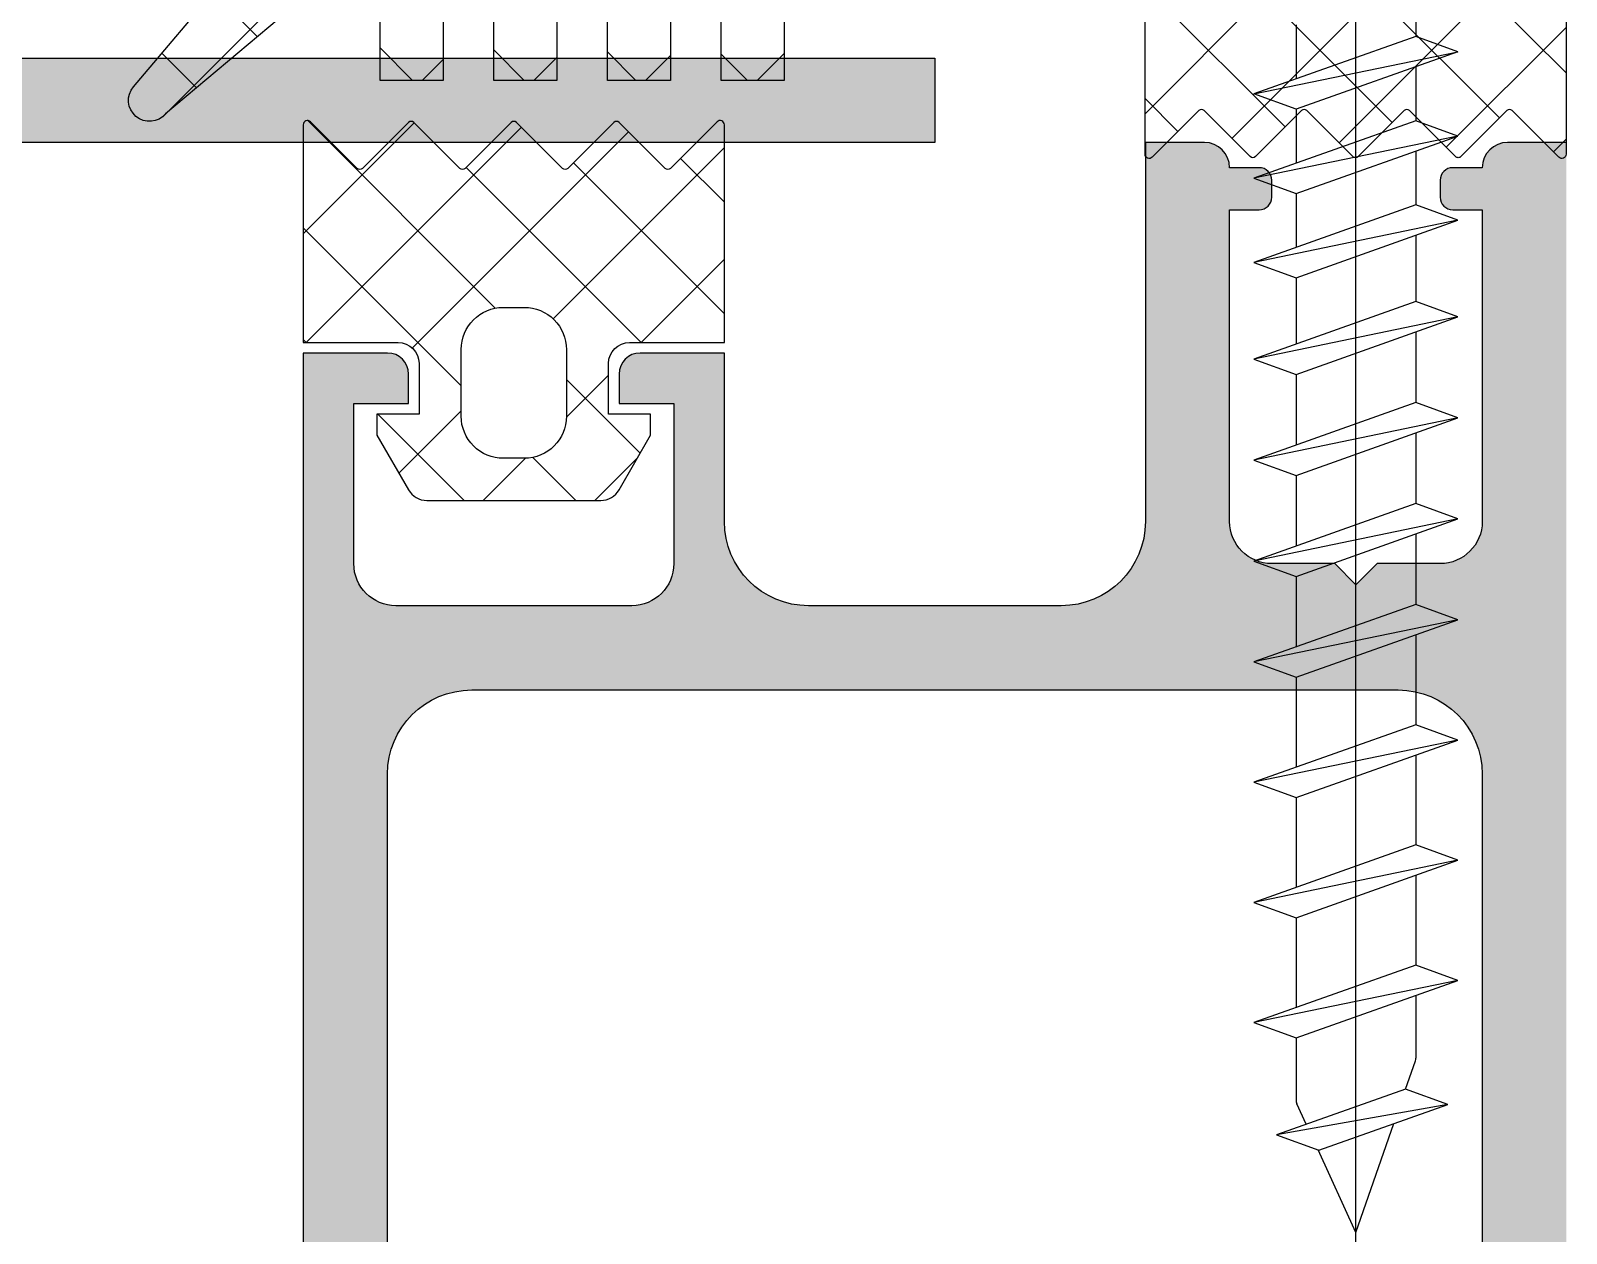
# Model space of a CAD drawing. Header units: millimetres. Extents: x 809 to 8159, y 33 to 4533.
# Drawn here: x 2927.155 to 2930.802, y 3475.162 to 3478.017 of the extents above; entities that cross this region are included whole.
import ezdxf

# ---------------------------------------------------------------- set-up
doc = ezdxf.new("R2010")
doc.units = ezdxf.units.MM
doc.linetypes.add('DASHDOT', pattern=[25.399999999999995, 12.7, -6.349999999999998, 0, -6.349999999999998])
for name, color, linetype in [('11', 11, 'Continuous'), ('EKSEN', 11, 'Continuous'), ('FITILLER', 240, 'Continuous'), ('GORUNUS-TARAMA', 11, 'Continuous')]:
    doc.layers.add(name, color=color, linetype=linetype)

# ---------------------------------------------------------------- blocks, each defined once
blk = doc.blocks.new('ajsdfxcvzx')
h = blk.add_hatch(color=256)
edge = h.paths.add_edge_path()
edge.add_line((34878.05768819847, -5120.721728157951), (34877.85768819848, -5120.721728157951))
edge.add_line((34877.85768819848, -5120.721728157951), (34877.85768819848, -5113.62172815795))
edge.add_arc((34878.15768819848, -5113.621728157952), 0.3000000000029104, 90, 179.9999999996526, ccw=False)
edge.add_line((34878.15768819848, -5113.32172815795), (34885.25768819847, -5113.32172815795))
edge.add_line((34885.25768819847, -5113.32172815795), (34885.25768819847, -5113.521728157951))
edge.add_line((34885.25768819847, -5113.521728157951), (34878.15768819848, -5113.521728157951))
edge.add_arc((34878.15768819848, -5113.621728157954), 0.1000000000030923, 90, 179.9999999979156)
edge.add_line((34878.05768819847, -5113.62172815795), (34878.05768819847, -5120.721728157951))
h = blk.add_hatch(color=256)
edge = h.paths.add_edge_path(flags=16)
edge.add_arc((34882.55768819847, -5118.021728157951), 1.400000000000043, 315, 359.9999999999981)
edge.add_line((34883.95768819848, -5118.021728157951), (34883.95768819848, -5117.121728157951))
edge.add_line((34883.95768819848, -5117.12172815795), (34884.15768819848, -5117.12172815795))
edge.add_arc((34884.15768819848, -5117.021728157951), 0.1, 270, 450)
edge.add_line((34884.15768819848, -5116.92172815795), (34883.95768819848, -5116.92172815795))
edge.add_line((34883.95768819848, -5116.92172815795), (34883.95768819848, -5115.021728157951))
edge.add_arc((34884.15768819848, -5115.021728157951), 0.2, 90, 180, ccw=False)
edge.add_line((34884.15768819848, -5114.821728157951), (34884.75768819848, -5114.821728157951))
edge.add_line((34884.75768819847, -5114.821728157951), (34885.75768819847, -5114.821728157951))
edge.add_line((34885.75768819847, -5114.821728157951), (34886.35768819847, -5114.821728157951))
edge.add_arc((34886.35768819848, -5115.021728157951), 0.2, 0, 90, ccw=False)
edge.add_line((34886.55768819847, -5115.021728157951), (34886.55768819847, -5116.721728157951))
edge.add_arc((34886.95768819848, -5116.721728157951), 0.4, 179.9999999999984, 270)
edge.add_line((34886.95768819848, -5117.12172815795), (34888.55768819847, -5117.12172815795))
edge.add_line((34888.55768819847, -5117.12172815795), (34888.55768819847, -5124.02172815795))
edge.add_line((34888.55768819847, -5124.021728157951), (34881.65768819847, -5124.021728157951))
edge.add_line((34881.65768819848, -5124.021728157951), (34881.65768819848, -5122.42172815795))
edge.add_arc((34881.25768819847, -5122.42172815795), 0.4, 359.9999999999984, 450)
edge.add_line((34881.25768819847, -5122.021728157951), (34879.55768819847, -5122.021728157951))
edge.add_arc((34879.55768819847, -5121.82172815795), 0.2, 180, 270, ccw=False)
edge.add_line((34879.35768819848, -5121.82172815795), (34879.35768819848, -5121.22172815795))
edge.add_line((34879.35768819848, -5121.221728157951), (34879.35768819848, -5120.221728157951))
edge.add_line((34879.35768819848, -5120.221728157951), (34879.35768819848, -5119.62172815795))
edge.add_arc((34879.55768819847, -5119.62172815795), 0.2, 90, 180, ccw=False)
edge.add_line((34879.55768819847, -5119.42172815795), (34881.45768819848, -5119.42172815795))
edge.add_line((34881.45768819848, -5119.42172815795), (34881.45768819848, -5119.62172815795))
edge.add_arc((34881.55768819847, -5119.62172815795), 0.1, 180, 360)
edge.add_line((34881.65768819848, -5119.62172815795), (34881.65768819848, -5119.42172815795))
edge.add_line((34881.65768819848, -5119.42172815795), (34882.55768819848, -5119.42172815795))
edge.add_arc((34882.55768819847, -5118.021728157951), 1.400000000000028, 270.0000000000018, 315.0000000000005)
edge = h.paths.add_edge_path()
edge.add_line((34885.75768819847, -5113.521728157951), (34885.75768819847, -5114.42172815795))
edge.add_arc((34885.55768819847, -5114.42172815795), 0.2, 270, 359.99999999999835, ccw=False)
edge.add_line((34885.55768819847, -5114.62172815795), (34884.95768819848, -5114.62172815795))
edge.add_arc((34884.95768819848, -5114.42172815795), 0.2, 180, 270, ccw=False)
edge.add_line((34884.75768819847, -5114.42172815795), (34884.75768819847, -5114.02172815795))
edge.add_line((34884.75768819847, -5114.021728157951), (34884.55768819847, -5114.021728157951))
edge.add_arc((34884.55768819847, -5114.071728157951), 0.05, 90, 180)
edge.add_line((34884.50768819847, -5114.071728157951), (34884.50768819847, -5114.141728157951))
edge.add_line((34884.50768819847, -5114.141728157951), (34884.63768819848, -5114.141728157951))
edge.add_line((34884.63768819848, -5114.141728157951), (34884.63768819848, -5114.521728157951))
edge.add_arc((34884.53768819848, -5114.521728157951), 0.1, 270, 359.99999999999676, ccw=False)
edge.add_line((34884.53768819848, -5114.62172815795), (34883.97768819847, -5114.62172815795))
edge.add_arc((34883.97768819847, -5114.521728157951), 0.1, 180, 270, ccw=False)
edge.add_line((34883.87768819848, -5114.521728157951), (34883.87768819848, -5114.141728157951))
edge.add_line((34883.87768819848, -5114.141728157951), (34884.00768819849, -5114.141728157951))
edge.add_line((34884.00768819847, -5114.141728157951), (34884.00768819847, -5114.071728157951))
edge.add_arc((34883.95768819848, -5114.071728157951), 0.05, 9.11929e-11, 90)
edge.add_line((34883.95768819848, -5114.021728157951), (34883.75768819847, -5114.021728157951))
edge.add_line((34883.75768819847, -5114.021728157951), (34883.75768819847, -5118.021728157951))
edge.add_arc((34882.55768819847, -5118.021728157951), 1.200000000000091, 314.99999999999886, 359.99999999999835, ccw=False)
edge.add_arc((34882.55768819847, -5118.021728157951), 1.199999999999945, 269.99999999999784, 314.99999999999693, ccw=False)
edge.add_line((34882.55768819847, -5119.221728157951), (34878.55768819847, -5119.221728157951))
edge.add_line((34878.55768819847, -5119.221728157951), (34878.55768819847, -5119.42172815795))
edge.add_arc((34878.60768819848, -5119.42172815795), 0.05, 179.999999999987, 269.9999999998959)
edge.add_line((34878.60768819848, -5119.471728157951), (34878.67768819848, -5119.471728157951))
edge.add_line((34878.67768819848, -5119.471728157951), (34878.67768819848, -5119.34172815795))
edge.add_line((34878.67768819848, -5119.34172815795), (34879.05768819847, -5119.34172815795))
edge.add_arc((34879.05768819847, -5119.441728157951), 0.1, 0, 90, ccw=False)
edge.add_line((34879.15768819848, -5119.441728157951), (34879.15768819848, -5120.00172815795))
edge.add_arc((34879.05768819847, -5120.00172815795), 0.1000000000000454, -89.99999999997391, 2.2794210963184014e-11, ccw=False)
edge.add_line((34879.05768819847, -5120.101728157951), (34878.67768819847, -5120.101728157951))
edge.add_line((34878.67768819848, -5120.101728157951), (34878.67768819848, -5119.971728157951))
edge.add_line((34878.67768819848, -5119.971728157951), (34878.60768819848, -5119.971728157951))
edge.add_arc((34878.60768819848, -5120.021728157951), 0.05, 90, 180)
edge.add_line((34878.55768819847, -5120.021728157951), (34878.55768819847, -5120.221728157951))
edge.add_line((34878.55768819847, -5120.221728157951), (34878.95768819848, -5120.221728157951))
edge.add_arc((34878.95768819848, -5120.42172815795), 0.2, 0, 90, ccw=False)
edge.add_line((34879.15768819848, -5120.42172815795), (34879.15768819848, -5121.021728157951))
edge.add_arc((34878.95768819848, -5121.021728157951), 0.2, 270, 359.99999999999835, ccw=False)
edge.add_line((34878.95768819848, -5121.221728157951), (34878.05768819847, -5121.221728157951))
edge.add_line((34878.05768819847, -5121.221728157951), (34878.05768819847, -5121.361728157951))
edge.add_arc((34878.11768819847, -5121.361728157951), 0.06000000000003639, 180, 270)
edge.add_line((34878.11768819847, -5121.42172815795), (34878.11768819847, -5121.49172815795))
edge.add_arc((34878.14768819848, -5121.49172815795), 0.02999999999992724, 180.0000000000108, 270)
edge.add_line((34878.14768819848, -5121.521728157951), (34878.18768819848, -5121.521728157951))
edge.add_arc((34878.18768819848, -5121.49172815795), 0.02999999999994998, 269.9999999999131, 359.9999999999566)
edge.add_line((34878.21768819848, -5121.49172815795), (34878.21768819848, -5121.42172815795))
edge.add_line((34878.21768819848, -5121.42172815795), (34878.95768819848, -5121.42172815795))
edge.add_arc((34878.95768819848, -5121.521728157951), 0.1, 0, 90, ccw=False)
edge.add_line((34879.05768819847, -5121.521728157951), (34879.05768819847, -5121.67172815795))
edge.add_line((34879.05768819847, -5121.67172815795), (34879.10768819848, -5121.721728157951))
edge.add_line((34879.10768819848, -5121.721728157951), (34879.05768819847, -5121.771728157951))
edge.add_line((34879.05768819847, -5121.771728157951), (34879.05768819847, -5121.92172815795))
edge.add_arc((34878.95768819848, -5121.92172815795), 0.1, 270, 360, ccw=False)
edge.add_line((34878.95768819848, -5122.021728157951), (34878.21768819848, -5122.021728157951))
edge.add_line((34878.21768819848, -5122.021728157951), (34878.21768819848, -5121.95172815795))
edge.add_arc((34878.18768819848, -5121.95172815795), 0.02999999999997271, 4.34082e-11, 90.00000000008689)
edge.add_line((34878.18768819848, -5121.92172815795), (34878.14768819848, -5121.92172815795))
edge.add_arc((34878.14768819848, -5121.95172815795), 0.02999999999993292, 90, 179.9999999999891)
edge.add_line((34878.11768819847, -5121.95172815795), (34878.11768819847, -5122.021728157951))
edge.add_arc((34878.11768819847, -5122.08172815795), 0.06000000000003639, 90, 180)
edge.add_line((34878.05768819847, -5122.08172815795), (34878.05768819847, -5122.221728157951))
edge.add_line((34878.05768819847, -5122.221728157951), (34881.25768819847, -5122.221728157951))
edge.add_arc((34881.25768819847, -5122.42172815795), 0.2, 0, 90, ccw=False)
edge.add_line((34881.45768819848, -5122.42172815795), (34881.45768819848, -5122.69172815795))
edge.add_line((34881.45768819848, -5122.69172815795), (34881.48768819847, -5122.72172815795))
edge.add_line((34881.48768819847, -5122.721728157951), (34881.45768819848, -5122.75172815795))
edge.add_line((34881.45768819848, -5122.75172815795), (34881.45768819848, -5123.221728157951))
edge.add_line((34881.45768819848, -5123.221728157951), (34881.45768819848, -5123.37172815795))
edge.add_arc((34881.40768819848, -5123.37172815795), 0.05, 270, 360, ccw=False)
edge.add_line((34881.40768819848, -5123.42172815795), (34881.31053091095, -5123.42172815795))
edge.add_arc((34881.31053091095, -5123.37172815795), 0.04999999999992042, 224.9999999999724, 269.9999999999479, ccw=False)
edge.add_line((34881.27517557189, -5123.40708349701), (34881.26233285942, -5123.394240784535))
edge.add_arc((34881.29768819848, -5123.358885445476), 0.05000000000000041, 179.999999999987, 224.9999999999908, ccw=False)
edge.add_line((34881.24768819848, -5123.358885445476), (34881.24768819848, -5123.27172815795))
edge.add_arc((34881.19768819847, -5123.27172815795), 0.05, 360, 450)
edge.add_line((34881.19768819847, -5123.221728157951), (34880.75768819847, -5123.221728157951))
edge.add_line((34880.75768819847, -5123.221728157951), (34880.75768819847, -5123.42172815795))
edge.add_arc((34880.80768819847, -5123.42172815795), 0.05, 180, 270)
edge.add_line((34880.80768819847, -5123.471728157951), (34880.87768819847, -5123.471728157951))
edge.add_line((34880.87768819848, -5123.471728157951), (34880.87768819848, -5123.38172815795))
edge.add_line((34880.87768819848, -5123.38172815795), (34881.01697752036, -5123.38172815795))
edge.add_arc((34881.01697752035, -5123.431728157951), 0.05, 45, 90, ccw=False)
edge.add_line((34881.05233285941, -5123.396372818891), (34881.22304353753, -5123.56708349701))
edge.add_arc((34881.2583988766, -5123.53172815795), 0.05000000000000443, 224.9999999999954, 270)
edge.add_line((34881.2583988766, -5123.58172815795), (34881.35768819848, -5123.58172815795))
edge.add_arc((34881.35768819848, -5123.681728157951), 0.1, 0, 90, ccw=False)
edge.add_line((34881.45768819848, -5123.681728157951), (34881.45768819848, -5123.96172815795))
edge.add_arc((34881.35768819848, -5123.96172815795), 0.1, 270, 360, ccw=False)
edge.add_line((34881.35768819848, -5124.06172815795), (34880.87768819848, -5124.06172815795))
edge.add_line((34880.87768819848, -5124.06172815795), (34880.87768819848, -5123.97172815795))
edge.add_line((34880.87768819848, -5123.971728157951), (34880.80768819848, -5123.971728157951))
edge.add_arc((34880.80768819847, -5124.02172815795), 0.05, 90, 180)
edge.add_line((34880.75768819847, -5124.02172815795), (34880.75768819847, -5124.221728157951))
edge.add_line((34880.75768819847, -5124.221728157951), (34888.75768819847, -5124.221728157951))
edge.add_line((34888.75768819847, -5124.221728157951), (34888.75768819847, -5116.221728157951))
edge.add_line((34888.75768819847, -5116.221728157951), (34888.55768819847, -5116.221728157951))
edge.add_arc((34888.55768819847, -5116.271728157951), 0.05, 90, 180)
edge.add_line((34888.50768819847, -5116.271728157951), (34888.50768819847, -5116.34172815795))
edge.add_line((34888.50768819847, -5116.34172815795), (34888.59768819847, -5116.34172815795))
edge.add_line((34888.59768819848, -5116.34172815795), (34888.59768819848, -5116.82172815795))
edge.add_arc((34888.49768819848, -5116.82172815795), 0.1, 270, 360, ccw=False)
edge.add_line((34888.49768819848, -5116.92172815795), (34888.21768819848, -5116.92172815795))
edge.add_arc((34888.21768819848, -5116.82172815795), 0.1, 180, 270, ccw=False)
edge.add_line((34888.11768819847, -5116.82172815795), (34888.11768819847, -5116.722438836068))
edge.add_arc((34888.06768819848, -5116.722438836069), 0.05, 4.55964e-11, 45.00000000006905)
edge.add_line((34888.10304353754, -5116.68708349701), (34887.93233285942, -5116.516372818891))
edge.add_arc((34887.96768819848, -5116.481017479832), 0.05000000000000041, 179.999999999987, 224.9999999999908, ccw=False)
edge.add_line((34887.91768819847, -5116.481017479832), (34887.91768819847, -5116.341728157951))
edge.add_line((34887.91768819847, -5116.34172815795), (34888.00768819847, -5116.34172815795))
edge.add_line((34888.00768819847, -5116.34172815795), (34888.00768819847, -5116.271728157951))
edge.add_arc((34887.95768819848, -5116.271728157951), 0.05, 360, 450)
edge.add_line((34887.95768819848, -5116.221728157951), (34887.75768819847, -5116.221728157951))
edge.add_line((34887.75768819847, -5116.221728157951), (34887.75768819847, -5116.661728157951))
edge.add_arc((34887.80768819847, -5116.66172815795), 0.05, 180, 270)
edge.add_line((34887.80768819847, -5116.71172815795), (34887.894845486, -5116.71172815795))
edge.add_arc((34887.894845486, -5116.761728157951), 0.04999999999998864, 44.99999999999079, 90, ccw=False)
edge.add_line((34887.93020082506, -5116.726372818891), (34887.94304353753, -5116.739215531366))
edge.add_arc((34887.90768819848, -5116.774570870425), 0.04999999999995219, 1.1732481652870774e-10, 45.00000000008288, ccw=False)
edge.add_line((34887.95768819848, -5116.774570870425), (34887.95768819848, -5116.87172815795))
edge.add_arc((34887.90768819848, -5116.871728157951), 0.05, 270, 360, ccw=False)
edge.add_line((34887.90768819848, -5116.92172815795), (34887.75768819848, -5116.92172815795))
edge.add_line((34887.75768819847, -5116.92172815795), (34887.28768819847, -5116.92172815795))
edge.add_line((34887.28768819848, -5116.92172815795), (34887.25768819848, -5116.95172815795))
edge.add_line((34887.25768819847, -5116.95172815795), (34887.22768819847, -5116.92172815795))
edge.add_line((34887.22768819847, -5116.92172815795), (34886.95768819847, -5116.92172815795))
edge.add_arc((34886.95768819848, -5116.721728157951), 0.2, 180, 270, ccw=False)
edge.add_line((34886.75768819847, -5116.721728157951), (34886.75768819847, -5113.521728157951))
edge.add_line((34886.75768819847, -5113.521728157951), (34886.61768819847, -5113.521728157951))
edge.add_arc((34886.61768819847, -5113.58172815795), 0.06000000000003639, 90, 180)
edge.add_line((34886.55768819847, -5113.58172815795), (34886.48768819847, -5113.58172815795))
edge.add_arc((34886.48768819847, -5113.611728157951), 0.02999999999992724, 90, 180)
edge.add_line((34886.45768819848, -5113.611728157951), (34886.45768819848, -5113.651728157951))
edge.add_arc((34886.48768819847, -5113.651728157951), 0.02999999999997271, 179.9999999998697, 269.9999999999131)
edge.add_line((34886.48768819847, -5113.681728157951), (34886.55768819847, -5113.681728157951))
edge.add_line((34886.55768819847, -5113.681728157951), (34886.55768819847, -5114.42172815795))
edge.add_arc((34886.45768819848, -5114.42172815795), 0.1, 270, 360, ccw=False)
edge.add_line((34886.45768819848, -5114.521728157951), (34886.30768819847, -5114.521728157951))
edge.add_line((34886.30768819847, -5114.521728157951), (34886.25768819847, -5114.571728157951))
edge.add_line((34886.25768819847, -5114.571728157951), (34886.20768819847, -5114.521728157951))
edge.add_line((34886.20768819848, -5114.521728157951), (34886.05768819847, -5114.521728157951))
edge.add_arc((34886.05768819847, -5114.42172815795), 0.1, 180, 270, ccw=False)
edge.add_line((34885.95768819848, -5114.42172815795), (34885.95768819848, -5113.681728157951))
edge.add_line((34885.95768819848, -5113.681728157951), (34886.02768819848, -5113.681728157951))
edge.add_arc((34886.02768819848, -5113.651728157951), 0.02999999999994998, 270.0000000000868, 360.0000000001303)
edge.add_line((34886.05768819847, -5113.651728157951), (34886.05768819847, -5113.611728157951))
edge.add_arc((34886.02768819848, -5113.611728157951), 0.02999999999992724, 360, 450)
edge.add_line((34886.02768819848, -5113.58172815795), (34885.95768819848, -5113.58172815795))
edge.add_arc((34885.89768819848, -5113.58172815795), 0.06000000000003639, 360, 450)
edge.add_line((34885.89768819848, -5113.521728157951), (34885.75768819848, -5113.521728157951))
at = {"layer": 'FITILLER'}
h = blk.add_hatch(dxfattribs=at)
h.set_pattern_fill('NET', color=256, scale=1.499999999999999, angle=135, style=0)
h.set_pattern_definition([(45.00000000000003, (34900.74580010241, -5590.624165267677), (0.1325825214724776, -0.1325825214724776), []), (314.9999999999999, (34900.74580010241, -5590.624165267677), (-0.1325825214724775, -0.1325825214724777), [])])
edge = h.paths.add_edge_path(flags=16)
edge.add_arc((34884.37496762446, -5112.849814084337), 0.0999999999994543, 90, 180.0000000005211)
edge.add_line((34884.27496762446, -5112.849814084338), (34884.27496762446, -5112.974814084338))
edge.add_arc((34884.37496762446, -5112.974814084339), 0.09999999999854481, 179.9999999994789, 270)
edge.add_line((34884.37496762446, -5113.074814084337), (34884.42496762447, -5113.074814084337))
edge.add_arc((34884.42496762447, -5112.974814084339), 0.09999999999854481, 270, 360.0000000005211)
edge.add_line((34884.52496762446, -5112.974814084338), (34884.52496762446, -5112.849814084338))
edge.add_arc((34884.42496762447, -5112.849814084337), 0.09999999999854481, 359.9999999994789, 450)
edge.add_line((34884.42496762447, -5112.749814084337), (34884.37496762446, -5112.749814084337))
edge = h.paths.add_edge_path()
edge.add_arc((34883.41643577603, -5113.006602458338), 0.1999999999925995, 319.7668578448407, 350.0000000017804)
edge.add_line((34883.61339732663, -5113.041332093863), (34883.63715689398, -5112.906584891484))
edge.add_arc((34883.68639728163, -5112.915267300371), 0.04999999999874655, 104.99999999178769, 169.9999999958788, ccw=False)
edge.add_line((34883.67345632938, -5112.866971009053), (34883.74268819847, -5112.848420385638))
edge.add_line((34883.74268819847, -5112.848420385638), (34883.74268819847, -5113.024814084337))
edge.add_line((34883.74268819847, -5113.024814084337), (34884.12496762446, -5113.024814084337))
edge.add_arc((34884.12496762446, -5112.974814084336), 0.05000000000109139, 270, 359.9999999979156)
edge.add_line((34884.17496762447, -5112.974814084338), (34884.17496762447, -5112.854814084338))
edge.add_line((34884.17496762447, -5112.854814084338), (34884.07496762446, -5112.854814084337))
edge.add_line((34884.07496762446, -5112.854814084337), (34884.07496762446, -5112.804814084338))
edge.add_line((34884.07496762446, -5112.804814084338), (34884.15002315945, -5112.674814084337))
edge.add_arc((34884.19332442965, -5112.699814084344), 0.05000000000462196, 89.99999999166238, 149.9999999939118, ccw=False)
edge.add_line((34884.19332442965, -5112.649814084337), (34884.60661081928, -5112.649814084337))
edge.add_arc((34884.60661081928, -5112.699814084344), 0.05000000000745786, 30.000000006088328, 90.00000000833762, ccw=False)
edge.add_line((34884.64991208947, -5112.674814084337), (34884.72496762447, -5112.804814084338))
edge.add_line((34884.72496762447, -5112.804814084338), (34884.72496762447, -5112.854814084338))
edge.add_line((34884.72496762447, -5112.854814084338), (34884.62496762446, -5112.854814084337))
edge.add_line((34884.62496762446, -5112.854814084337), (34884.62496762446, -5112.974814084338))
edge.add_arc((34884.67496762447, -5112.974814084336), 0.05000000000291038, 180.0000000020844, 270)
edge.add_line((34884.67496762447, -5113.024814084337), (34884.89996762446, -5113.024814084337))
edge.add_line((34884.89996762446, -5113.024814084337), (34884.89996762446, -5113.374814084337))
edge.add_line((34884.89996762446, -5113.374814084337), (34884.74996762446, -5113.374814084337))
edge.add_line((34884.74996762446, -5113.374814084337), (34884.74996762446, -5113.224814084338))
edge.add_arc((34884.69996762446, -5113.224814084339), 0.05000000000291038, 1.042204157961301e-09, 90)
edge.add_line((34884.69996762446, -5113.174814084337), (34884.67996762446, -5113.174814084337))
edge.add_arc((34884.67996762446, -5113.224814084335), 0.04999999999745341, 90, 180.0000000031266)
edge.add_line((34884.62996762447, -5113.224814084338), (34884.62996762447, -5113.374814084337))
edge.add_line((34884.62996762447, -5113.374814084337), (34884.47996762446, -5113.374814084337))
edge.add_line((34884.47996762446, -5113.374814084337), (34884.47996762447, -5113.224814084338))
edge.add_arc((34884.42996762446, -5113.224814084339), 0.05000000000291038, 1.042204157961301e-09, 90)
edge.add_line((34884.42996762446, -5113.174814084337), (34884.40996762447, -5113.174814084337))
edge.add_arc((34884.40996762447, -5113.224814084339), 0.05000000000109139, 90, 179.9999999989578)
edge.add_line((34884.35996762446, -5113.224814084338), (34884.35996762446, -5113.374814084337))
edge.add_line((34884.35996762446, -5113.374814084337), (34884.20996762446, -5113.374814084337))
edge.add_line((34884.20996762446, -5113.374814084337), (34884.20996762446, -5113.224814084338))
edge.add_arc((34884.15996762446, -5113.224814084335), 0.05000000000291038, 359.9999999968734, 449.9999999916624)
edge.add_line((34884.15996762447, -5113.174814084337), (34884.13996762446, -5113.174814084337))
edge.add_arc((34884.13996762446, -5113.224814084339), 0.05000000000109139, 90, 179.9999999989578)
edge.add_line((34884.08996762446, -5113.224814084338), (34884.08996762446, -5113.374814084337))
edge.add_line((34884.08996762446, -5113.374814084337), (34883.93996762446, -5113.374814084337))
edge.add_line((34883.93996762446, -5113.374814084337), (34883.93996762446, -5113.224814084338))
edge.add_arc((34883.88996762446, -5113.224814084339), 0.05000000000291038, 1.042204157961301e-09, 90)
edge.add_line((34883.88996762446, -5113.174814084337), (34883.78180621751, -5113.174814084337))
edge.add_arc((34883.78180621751, -5113.224814084328), 0.04999999999017746, 90.00000000833764, 130.0000000074255)
edge.add_line((34883.74966683703, -5113.186511862182), (34883.4308593256, -5113.454023127435))
edge.add_arc((34883.39268819847, -5113.42172815795), 0.05000000000056654, 139.7668578447947, 319.7668578447947, ccw=False)
edge.add_line((34883.35451707135, -5113.389433188466), (34883.56912028453, -5113.13578233627))
h = blk.add_hatch(dxfattribs=at)
h.set_pattern_fill('NET', color=256, scale=1.499999999999999, angle=135, style=0)
h.set_pattern_definition([(134.9999999999999, (34808.225582627, -5594.518322923263), (-0.1325825214724775, -0.1325825214724777), []), (225, (34808.225582627, -5594.518322923263), (0.1325825214724776, -0.1325825214724777), [])])
edge = h.paths.add_edge_path(flags=16)
edge.add_arc((34886.28170204262, -5113.016292013537), 0.09999999999854481, 270, 360.0000000005211)
edge.add_line((34886.38170204261, -5113.016292013536), (34886.38170204261, -5112.858018107425))
edge.add_arc((34886.28170204262, -5112.858018107424), 0.09999999999854481, 359.9999999994789, 450)
edge.add_line((34886.28170204262, -5112.758018107425), (34886.23170204261, -5112.758018107425))
edge.add_arc((34886.23170204261, -5112.858018107424), 0.0999999999994543, 90, 180.0000000005211)
edge.add_line((34886.13170204261, -5112.858018107425), (34886.13170204261, -5113.016292013536))
edge.add_arc((34886.23170204261, -5113.016292013537), 0.09999999999854481, 179.9999999994789, 270)
edge.add_line((34886.23170204261, -5113.116292013536), (34886.28170204262, -5113.116292013536))
edge = h.paths.add_edge_path()
edge.add_line((34886.75670204261, -5113.033018107425), (34886.75670204261, -5113.549812505229))
edge.add_arc((34886.74670204262, -5113.549812505229), 0.00999999999476131, -135.0000000405322, 0, ccw=False)
edge.add_line((34886.7396309748, -5113.556883573038), (34886.62884159671, -5113.446094194867))
edge.add_arc((34886.62252484378, -5113.452410947804), 0.008933237673640144, 45, 135)
edge.add_line((34886.61620809084, -5113.446094194867), (34886.50690066293, -5113.555401622691))
edge.add_arc((34886.50058391, -5113.549084869752), 0.008933237674926363, 224.9999999917505, 314.9999999917504, ccw=False)
edge.add_line((34886.49426715706, -5113.555401622687), (34886.38495972933, -5113.446094194867))
edge.add_arc((34886.37864297639, -5113.452410947804), 0.008933237673640144, 45, 135)
edge.add_line((34886.37232622346, -5113.446094194867), (34886.26301879555, -5113.555401622691))
edge.add_arc((34886.25670204261, -5113.549084869752), 0.008933237674926363, 224.9999999917505, 314.9999999917504, ccw=False)
edge.add_line((34886.25038528968, -5113.555401622687), (34886.14107786194, -5113.446094194867))
edge.add_arc((34886.134761109, -5113.452410947801), 0.008933237671067705, 44.99999998350096, 134.999999983501)
edge.add_line((34886.12844435607, -5113.446094194867), (34886.01913692817, -5113.555401622689))
edge.add_arc((34886.01282017523, -5113.549084869752), 0.008933237673640144, 225, 315, ccw=False)
edge.add_line((34886.00650342229, -5113.555401622689), (34885.89719599456, -5113.446094194867))
edge.add_arc((34885.89087924162, -5113.452410947804), 0.008933237673640144, 45, 135)
edge.add_line((34885.88456248868, -5113.446094194867), (34885.77377311043, -5113.556883573124))
edge.add_arc((34885.76670204261, -5113.549812505312), 0.01000000000522374, 180, 315.000000029478, ccw=False)
edge.add_line((34885.75670204261, -5113.549812505312), (34885.75670204261, -5113.033018107425))
edge.add_line((34885.75670204261, -5113.033018107425), (34885.98170204261, -5113.033018107425))
edge.add_arc((34885.98170204261, -5112.983018107423), 0.05000000000200089, 270, 359.9999999979156)
edge.add_line((34886.03170204262, -5112.983018107425), (34886.03170204262, -5112.863018107425))
edge.add_line((34886.03170204262, -5112.863018107425), (34885.93170204261, -5112.863018107425))
edge.add_line((34885.93170204261, -5112.863018107425), (34885.93170204261, -5112.813018107425))
edge.add_line((34885.93170204261, -5112.813018107425), (34886.0067575776, -5112.683018107425))
edge.add_arc((34886.0500588478, -5112.708018107433), 0.05000000000507671, 89.99999999166238, 149.9999999930092, ccw=False)
edge.add_line((34886.0500588478, -5112.658018107425), (34886.46334523743, -5112.658018107425))
edge.add_arc((34886.46334523743, -5112.708018107433), 0.05000000000745786, 30.000000006990774, 90.00000000833762, ccw=False)
edge.add_line((34886.50664650762, -5112.683018107425), (34886.58170204262, -5112.813018107425))
edge.add_line((34886.58170204262, -5112.813018107425), (34886.58170204262, -5112.863018107425))
edge.add_line((34886.58170204262, -5112.863018107425), (34886.48170204261, -5112.863018107425))
edge.add_line((34886.48170204261, -5112.863018107425), (34886.48170204261, -5112.983018107425))
edge.add_arc((34886.53170204262, -5112.983018107423), 0.05000000000291038, 180.0000000020844, 270)
edge.add_line((34886.53170204262, -5113.033018107425), (34886.75670204261, -5113.033018107425))
h = blk.add_hatch(dxfattribs=at)
h.set_pattern_fill('NET', color=256, scale=1.499999999999999, angle=135, style=0)
h.set_pattern_definition([(45.00000000000001, (34896.50427770508, -5588.848176884098), (0.1325825214724776, -0.1325825214724776), []), (314.9999999999999, (34896.50427770508, -5588.848176884098), (-0.1325825214724775, -0.1325825214724777), [])])
edge = h.paths.add_edge_path(flags=16)
edge.add_arc((34884.28268819847, -5114.013454251835), 0.09999999999581632, -2.084391326206969e-09, 89.99999999583122, ccw=False)
edge.add_line((34884.38268819847, -5114.013454251839), (34884.38268819847, -5114.17172815795))
edge.add_arc((34884.28268819847, -5114.171728157955), 0.09999999999854481, -89.99999999583122, 2.605474946903996e-09, ccw=False)
edge.add_line((34884.28268819848, -5114.27172815795), (34884.23268819848, -5114.27172815795))
edge.add_arc((34884.23268819848, -5114.171728157948), 0.1000000000021828, 180.0000000015633, 270, ccw=False)
edge.add_line((34884.13268819847, -5114.17172815795), (34884.13268819847, -5114.013454251839))
edge.add_arc((34884.23268819848, -5114.013454251843), 0.1000000000058208, 90, 179.9999999979156, ccw=False)
edge.add_line((34884.23268819848, -5113.91345425184), (34884.28268819848, -5113.91345425184))
edge = h.paths.add_edge_path()
edge.add_line((34884.75768819847, -5113.99672815795), (34884.75768819847, -5113.479933760146))
edge.add_arc((34884.74768819848, -5113.479933760144), 0.00999999999476131, 359.999999989578, 495.0000000184237)
edge.add_line((34884.74061713066, -5113.472862692337), (34884.62982775258, -5113.583652070508))
edge.add_arc((34884.62351099964, -5113.577335317571), 0.008933237673640144, 225, 315, ccw=False)
edge.add_line((34884.6171942467, -5113.583652070508), (34884.5078868188, -5113.474344642684))
edge.add_arc((34884.50157006586, -5113.480661395623), 0.008933237674926363, 45.00000000824951, 135.0000000123743)
edge.add_line((34884.49525331293, -5113.474344642688), (34884.38594588519, -5113.583652070508))
edge.add_arc((34884.37962913225, -5113.577335317575), 0.008933237671067705, 225.000000016499, 315.00000001649903, ccw=False)
edge.add_line((34884.37331237932, -5113.583652070508), (34884.26400495141, -5113.474344642684))
edge.add_arc((34884.25768819847, -5113.480661395619), 0.008933237672353924, 44.99999999175048, 134.9999999958752)
edge.add_line((34884.25137144554, -5113.474344642688), (34884.1420640178, -5113.583652070508))
edge.add_arc((34884.13574726487, -5113.577335317571), 0.008933237673640144, 225, 315, ccw=False)
edge.add_line((34884.12943051193, -5113.583652070508), (34884.02012308403, -5113.474344642686))
edge.add_arc((34884.0138063311, -5113.480661395623), 0.008933237673640144, 45, 135)
edge.add_line((34884.00748957816, -5113.474344642686), (34883.89818215041, -5113.583652070508))
edge.add_arc((34883.89186539748, -5113.577335317575), 0.008933237665922826, 224.9999999835009, 314.99999998350097, ccw=False)
edge.add_line((34883.88554864455, -5113.583652070508), (34883.77475926629, -5113.472862692252))
edge.add_arc((34883.76768819847, -5113.479933760065), 0.01000000000650996, 44.99999997789151, 179.999999989578)
edge.add_line((34883.75768819847, -5113.479933760063), (34883.75768819847, -5113.99672815795))
edge.add_line((34883.75768819847, -5113.99672815795), (34883.98268819848, -5113.99672815795))
edge.add_arc((34883.98268819848, -5114.046728157951), 0.05000000000109139, 1.042224084812915e-09, 90, ccw=False)
edge.add_line((34884.03268819848, -5114.04672815795), (34884.03268819848, -5114.16672815795))
edge.add_line((34884.03268819848, -5114.16672815795), (34883.93268819847, -5114.16672815795))
edge.add_line((34883.93268819847, -5114.16672815795), (34883.93268819847, -5114.21672815795))
edge.add_line((34883.93268819847, -5114.21672815795), (34884.00774373347, -5114.346728157951))
edge.add_arc((34884.05104500366, -5114.321728157949), 0.05000000000189347, 210.0000000006728, 270)
edge.add_line((34884.05104500366, -5114.37172815795), (34884.46433139329, -5114.37172815795))
edge.add_arc((34884.4643313933, -5114.321728157949), 0.05000000000109139, 269.9999999916624, 329.9999999951584)
edge.add_line((34884.50763266348, -5114.346728157951), (34884.58268819848, -5114.21672815795))
edge.add_line((34884.58268819848, -5114.21672815795), (34884.58268819848, -5114.16672815795))
edge.add_line((34884.58268819848, -5114.16672815795), (34884.48268819848, -5114.16672815795))
edge.add_line((34884.48268819848, -5114.16672815795), (34884.48268819848, -5114.04672815795))
edge.add_arc((34884.53268819848, -5114.046728157951), 0.05000000000291038, 90, 179.9999999989578, ccw=False)
edge.add_line((34884.53268819848, -5113.99672815795), (34884.75768819847, -5113.99672815795))
blk.add_lwpolyline([(34878.05768819847, -5120.721728157951), (34877.85768819848, -5120.721728157951), (34877.85768819848, -5113.62172815795, -0.4142135623730951), (34878.15768819848, -5113.32172815795), (34885.25768819847, -5113.32172815795), (34885.25768819847, -5113.521728157951), (34878.15768819848, -5113.521728157951, 0.4142135623730956), (34878.05768819847, -5113.62172815795)], format="xyb", close=True)
at = {"elevation": -3.337101350488885e-10}
for points in [[(34885.75768819847, -5113.521728157951), (34885.75768819847, -5114.42172815795, -0.4142135623730784), (34885.55768819847, -5114.62172815795), (34884.95768819848, -5114.62172815795, -0.4142135623730951), (34884.75768819847, -5114.42172815795), (34884.75768819847, -5114.021728157951), (34884.55768819847, -5114.021728157951, 0.4142135623730951), (34884.50768819847, -5114.071728157951), (34884.50768819847, -5114.141728157951), (34884.63768819848, -5114.141728157951), (34884.63768819848, -5114.521728157951, -0.4142135623730617), (34884.53768819848, -5114.62172815795), (34883.97768819847, -5114.62172815795, -0.4142135623730951), (34883.87768819848, -5114.521728157951), (34883.87768819848, -5114.141728157951), (34884.00768819847, -5114.141728157951), (34884.00768819847, -5114.07172815795, 0.4142135623726955), (34883.95768819848, -5114.021728157951), (34883.75768819847, -5114.021728157951), (34883.75768819847, -5118.021728157951, -0.1989123673796528), (34883.4062163359, -5118.870256295374, -0.1989123673796528), (34882.55768819847, -5119.221728157951)], [(34886.75768819847, -5113.521728157951), (34886.61768819847, -5113.521728157951, 0.4142135623730951), (34886.55768819847, -5113.58172815795), (34886.48768819847, -5113.58172815795, 0.4142135623729843), (34886.45768819848, -5113.611728157951), (34886.45768819848, -5113.651728157951, 0.4142135623735391), (34886.48768819847, -5113.681728157951), (34886.55768819847, -5113.681728157951), (34886.55768819847, -5114.42172815795, -0.4142135623730951), (34886.45768819848, -5114.521728157951), (34886.30768819847, -5114.521728157951), (34886.25768819847, -5114.571728157951), (34886.20768819848, -5114.521728157951), (34886.05768819847, -5114.521728157951, -0.4142135623730951), (34885.95768819848, -5114.42172815795), (34885.95768819848, -5113.681728157951), (34886.02768819848, -5113.681728157951, 0.4142135623735389), (34886.05768819847, -5113.651728157951), (34886.05768819847, -5113.611728157951, 0.4142135623729843), (34886.02768819848, -5113.58172815795), (34885.95768819848, -5113.58172815795, 0.4142135623730951), (34885.89768819848, -5113.521728157951), (34885.75768819847, -5113.521728157951), (34885.75768819847, -5114.021728157951)]]:
    blk.add_lwpolyline(points, format="xyb", dxfattribs=at)
blk.add_lwpolyline([(34882.55768819847, -5119.42172815795, 0.198912367379652), (34883.54763769214, -5119.011677651612, 0.198912367379652), (34883.95768819848, -5118.021728157951), (34883.95768819848, -5117.12172815795), (34884.15768819848, -5117.12172815795, 0.9999999999999998), (34884.15768819848, -5116.92172815795), (34883.95768819848, -5116.92172815795), (34883.95768819848, -5115.021728157951, -0.4142135623730951), (34884.15768819848, -5114.821728157951), (34884.75768819847, -5114.821728157951), (34885.75768819847, -5114.821728157951), (34886.35768819848, -5114.821728157951, -0.4142135623730951), (34886.55768819847, -5115.021728157951), (34886.55768819847, -5116.721728157951, 0.4142135623731117), (34886.95768819848, -5117.12172815795), (34888.55768819847, -5117.12172815795), (34888.55768819847, -5124.021728157951)], format="xyb")
at = {"layer": '11'}
for p, q in [((34886.40000573835, -5113.142052338329), (34886.40000573835, -5113.270200955967)), ((34886.1153706586, -5113.242993120193), (34886.1153706586, -5113.371141737832)), ((34886.40000573835, -5113.270200955967), (34886.0153637387, -5113.406607417945)), ((34886.50001265826, -5113.306600498036), (34886.40000573835, -5113.270200955967)), ((34886.0153637387, -5113.406607417945), (34886.50001265826, -5113.306600498036)), ((34886.50001265826, -5113.306600498036), (34886.1153706586, -5113.443006960014)), ((34886.40000573835, -5113.342066178149), (34886.40000573835, -5113.470214795788)), ((34886.1153706586, -5113.443006960014), (34886.0153637387, -5113.406607417945)), ((34886.40000573835, -5113.470214795788), (34886.0153637387, -5113.606621257766)), ((34886.1153706586, -5113.443006960014), (34886.1153706586, -5113.571155577652)), ((34886.50001265826, -5113.506614337856), (34886.40000573835, -5113.470214795788)), ((34886.50001265826, -5113.506614337856), (34886.0153637387, -5113.606621257766)), ((34886.1153706586, -5113.643020799835), (34886.50001265826, -5113.506614337856)), ((34886.1153706586, -5113.643020799835), (34886.50001265826, -5113.506614337856)), ((34886.40000573835, -5113.54208001797), (34886.40000573835, -5113.670228635609)), ((34886.0153637387, -5113.606621257766), (34886.1153706586, -5113.643020799835)), ((34886.1153706586, -5113.643020799835), (34886.1153706586, -5113.771169417473)), ((34886.40000573835, -5113.670228635609), (34886.0153637387, -5113.806635097587)), ((34886.50001265826, -5113.706628177677), (34886.40000573835, -5113.670228635609)), ((34886.50001265826, -5113.706628177677), (34886.0153637387, -5113.806635097587)), ((34886.1153706586, -5113.843034639655), (34886.50001265826, -5113.706628177677)), ((34886.40000573835, -5113.742093857792), (34886.40000573835, -5113.89980592446)), ((34886.0153637387, -5113.806635097587), (34886.1153706586, -5113.843034639655)), ((34886.1153706586, -5113.843034639655), (34886.1153706586, -5114.000746706325)), ((34886.40000573835, -5113.89980592446), (34886.0153637387, -5114.03621238644)), ((34886.50001265826, -5113.936205466529), (34886.40000573835, -5113.89980592446)), ((34886.50001265826, -5113.936205466529), (34886.0153637387, -5114.03621238644)), ((34886.1153706586, -5114.072611928507), (34886.50001265826, -5113.936205466529)), ((34886.40000573835, -5113.971671146644), (34886.40000573835, -5114.139491875189)), ((34886.0153637387, -5114.03621238644), (34886.1153706586, -5114.072611928507)), ((34886.1153706586, -5114.072611928507), (34886.1153706586, -5114.240432657053)), ((34886.40000573835, -5114.139491875189), (34886.0153637387, -5114.275898337168)), ((34886.50001265826, -5114.175891417257), (34886.40000573835, -5114.139491875189)), ((34886.50001265826, -5114.175891417257), (34886.0153637387, -5114.275898337168)), ((34886.1153706586, -5114.312297879235), (34886.50001265826, -5114.175891417257)), ((34886.1153706586, -5114.312297879235), (34886.50001265826, -5114.175891417257)), ((34886.40000573835, -5114.211357097372), (34886.40000573835, -5114.379177825917)), ((34886.0153637387, -5114.275898337168), (34886.1153706586, -5114.312297879235)), ((34886.1153706586, -5114.312297879235), (34886.1153706586, -5114.480118607781)), ((34886.40000573835, -5114.379177825917), (34886.0153637387, -5114.515584287896)), ((34886.50001265826, -5114.415577367985), (34886.40000573835, -5114.379177825917)), ((34886.50001265826, -5114.415577367985), (34886.0153637387, -5114.515584287896)), ((34886.1153706586, -5114.551983829963), (34886.50001265826, -5114.415577367985)), ((34886.1153706586, -5114.551983829963), (34886.50001265826, -5114.415577367985)), ((34886.40000573835, -5114.4510430481), (34886.40000573835, -5114.618863776645)), ((34886.0153637387, -5114.515584287896), (34886.1153706586, -5114.551983829963)), ((34886.1153706586, -5114.551983829963), (34886.1153706586, -5114.719804558509)), ((34886.40000573835, -5114.618863776645), (34886.0153637387, -5114.755270238624)), ((34886.50001265826, -5114.655263318713), (34886.40000573835, -5114.618863776645)), ((34886.50001265826, -5114.655263318713), (34886.0153637387, -5114.755270238624)), ((34886.1153706586, -5114.791669780692), (34886.50001265826, -5114.655263318713)), ((34886.1153706586, -5114.791669780692), (34886.50001265826, -5114.655263318713)), ((34886.40000573835, -5114.690728998828), (34886.40000573835, -5114.904273073294)), ((34886.0153637387, -5114.755270238624), (34886.1153706586, -5114.791669780692)), ((34886.1153706586, -5114.791669780692), (34886.1153706586, -5115.005213855158)), ((34886.40000573835, -5114.904273073294), (34886.0153637387, -5115.040679535273)), ((34886.50001265826, -5114.940672615362), (34886.40000573835, -5114.904273073294)), ((34886.50001265826, -5114.940672615362), (34886.0153637387, -5115.040679535273)), ((34886.1153706586, -5115.07707907734), (34886.50001265826, -5114.940672615362)), ((34886.1153706586, -5115.07707907734), (34886.50001265826, -5114.940672615362)), ((34886.40000573835, -5114.976138295477), (34886.40000573835, -5115.189682369943)), ((34886.0153637387, -5115.040679535273), (34886.1153706586, -5115.07707907734)), ((34886.1153706586, -5115.07707907734), (34886.1153706586, -5115.290623151807)), ((34886.40000573835, -5115.189682369943), (34886.0153637387, -5115.326088831921)), ((34886.50001265826, -5115.226081912011), (34886.40000573835, -5115.189682369943)), ((34886.50001265826, -5115.226081912011), (34886.0153637387, -5115.326088831921)), ((34886.1153706586, -5115.362488373989), (34886.50001265826, -5115.226081912011)), ((34886.1153706586, -5115.362488373989), (34886.50001265826, -5115.226081912011)), ((34886.40000573835, -5115.261547592126), (34886.40000573835, -5115.475091666592)), ((34886.0153637387, -5115.326088831921), (34886.1153706586, -5115.362488373989)), ((34886.1153706586, -5115.362488373989), (34886.1153706586, -5115.576032448455)), ((34886.40000573835, -5115.475091666592), (34886.0153637387, -5115.61149812857)), ((34886.50001265826, -5115.51149120866), (34886.40000573835, -5115.475091666592)), ((34886.50001265826, -5115.51149120866), (34886.0153637387, -5115.61149812857)), ((34886.1153706586, -5115.647897670638), (34886.50001265826, -5115.51149120866)), ((34886.1153706586, -5115.647897670638), (34886.50001265826, -5115.51149120866)), ((34886.40000573835, -5115.546956888774), (34886.40000573835, -5115.695635415213)), ((34886.0153637387, -5115.61149812857), (34886.1153706586, -5115.647897670638)), ((34886.1153706586, -5115.647897670638), (34886.1153706586, -5115.795568683322)), ((34886.37571046689, -5115.769116850288), (34886.39890338854, -5115.702183607107)), ((34886.37571046689, -5115.769116850288), (34886.06932885818, -5115.877769652887)), ((34886.13966593007, -5115.852825858057), (34886.11719683216, -5115.803918056484)), ((34886.4757173868, -5115.805516392355), (34886.37571046689, -5115.769116850288)), ((34886.4757173868, -5115.805516392355), (34886.06932885818, -5115.877769652887)), ((34886.16933577809, -5115.914169194954), (34886.4757173868, -5115.805516392355)), ((34886.06932885818, -5115.877769652887), (34886.16933577809, -5115.914169194954)), ((34886.25768819847, -5116.109721337717), (34886.34731984929, -5115.851050301379)), ((34886.25768819847, -5116.109721337717), (34886.16754942651, -5115.913519016155))]:
    blk.add_line(p, q, dxfattribs=at)
for centre, start, end in [((34886.38000573835, -5115.695635415213), 340.8883763633249, 0), ((34886.1353706586, -5115.795568683322), 180, 204.6748761344344)]:
    blk.add_arc(centre, 0.02, start, end, dxfattribs=at)
at = {"layer": 'EKSEN', "linetype": 'DASHDOT', "ltscale": 5}
blk.add_line((34886.25768819847, -5124.710374260724), (34886.25768819847, -5110.868265251685), dxfattribs=at)
at = {"layer": 'FITILLER'}
for points in [[(34884.89996762446, -5113.024814084337), (34884.89996762446, -5113.374814084337), (34884.74996762446, -5113.374814084337), (34884.74996762446, -5113.224814084338, 0.4142135623730951)], [(34884.62996762447, -5113.224814084338), (34884.62996762447, -5113.374814084337), (34884.47996762446, -5113.374814084337), (34884.47996762447, -5113.224814084338, 0.4142135623730951)], [(34884.35996762446, -5113.224814084338), (34884.35996762446, -5113.374814084337), (34884.20996762446, -5113.374814084337), (34884.20996762446, -5113.224814084338, 0.4142135623730951)], [(34884.08996762446, -5113.224814084338), (34884.08996762446, -5113.374814084337), (34883.93996762446, -5113.374814084337), (34883.93996762446, -5113.224814084338, 0.4142135623730951)], [(34883.74966683703, -5113.186511862182), (34883.4308593256, -5113.454023127435, -1.000000000000021), (34883.35451707135, -5113.389433188466), (34883.56912028453, -5113.13578233627, 0.1326875429165003)], [(34886.75670204261, -5113.033018107425), (34886.75670204261, -5113.549812505229, -0.6681786380582106), (34886.7396309748, -5113.556883573038), (34886.62884159671, -5113.446094194867, 0.4142135623730951), (34886.61620809084, -5113.446094194867), (34886.50690066293, -5113.555401622691, -0.4142135623730951), (34886.49426715706, -5113.555401622687), (34886.38495972933, -5113.446094194867, 0.4142135623730951), (34886.37232622346, -5113.446094194867), (34886.26301879555, -5113.555401622691, -0.4142135623730951), (34886.25038528968, -5113.555401622687), (34886.14107786194, -5113.446094194867, 0.4142135623730951), (34886.12844435607, -5113.446094194867), (34886.01913692817, -5113.555401622689, -0.4142135623730951), (34886.00650342229, -5113.555401622689), (34885.89719599456, -5113.446094194867, 0.4142135623730951), (34885.88456248868, -5113.446094194867), (34885.77377311043, -5113.556883573124, -0.6681786379192964), (34885.75670204261, -5113.549812505312), (34885.75670204261, -5113.033018107425)]]:
    blk.add_lwpolyline(points, format="xyb", dxfattribs=at)
for points in [[(34884.75768819847, -5113.99672815795), (34884.75768819847, -5113.479933760146, 0.6681786380582106), (34884.74061713066, -5113.472862692337), (34884.62982775258, -5113.583652070508, -0.4142135623730951), (34884.6171942467, -5113.583652070508), (34884.5078868188, -5113.474344642684, 0.4142135623730951), (34884.49525331293, -5113.474344642688), (34884.38594588519, -5113.583652070508, -0.4142135623730951), (34884.37331237932, -5113.583652070508), (34884.26400495141, -5113.474344642684, 0.4142135623730951), (34884.25137144554, -5113.474344642688), (34884.1420640178, -5113.583652070508, -0.4142135623730951), (34884.12943051193, -5113.583652070508), (34884.02012308403, -5113.474344642686, 0.4142135623730951), (34884.00748957816, -5113.474344642686), (34883.89818215041, -5113.583652070508, -0.4142135623730951), (34883.88554864455, -5113.583652070508), (34883.77475926629, -5113.472862692252, 0.6681786379192964), (34883.75768819847, -5113.479933760063), (34883.75768819847, -5113.99672815795), (34883.98268819848, -5113.99672815795, -0.4142135623730951), (34884.03268819848, -5114.04672815795), (34884.03268819848, -5114.16672815795), (34883.93268819847, -5114.16672815795), (34883.93268819847, -5114.21672815795), (34884.00774373347, -5114.346728157951, 0.2679491924311166), (34884.05104500366, -5114.37172815795), (34884.46433139329, -5114.37172815795, 0.2679491924311237), (34884.50763266348, -5114.346728157951), (34884.58268819848, -5114.21672815795), (34884.58268819848, -5114.16672815795), (34884.48268819848, -5114.16672815795), (34884.48268819848, -5114.04672815795, -0.4142135623730951), (34884.53268819848, -5113.99672815795)], [(34884.28268819848, -5113.91345425184, -0.4142135623731117), (34884.38268819847, -5114.013454251839), (34884.38268819847, -5114.17172815795, -0.4142135623730904), (34884.28268819848, -5114.27172815795), (34884.23268819848, -5114.27172815795, -0.4142135623730951), (34884.13268819847, -5114.17172815795), (34884.13268819847, -5114.013454251839, -0.4142135623730951), (34884.23268819848, -5113.91345425184)]]:
    blk.add_lwpolyline(points, format="xyb", close=True, dxfattribs=at)

msp = doc.modelspace()

# ---------------------------------------------------------------- block references
at = {"layer": 'GORUNUS-TARAMA'}
msp.add_blockref('ajsdfxcvzx', (-31955.95567726321, 8591.274052643628), dxfattribs=at)

doc.saveas('drawing.dxf')
